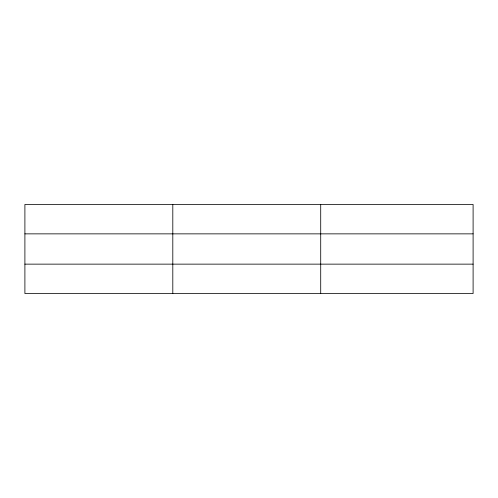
<?xml version="1.0" encoding="UTF-8"?>
<svg xmlns="http://www.w3.org/2000/svg" width="498" height="498" viewBox="0 0 498 498"><rect width="100%" height="100%" fill="white"/><g stroke="black" fill="none" stroke-linecap="round" stroke-linejoin="round"><path stroke-width="0.75" d="M172.806 204.466L172.806 293.534M320.712 204.466L320.712 293.534M473.1 233.861L473.1 204.466L24.9 204.466L24.9 293.534L473.1 293.534L473.1 233.861L24.9 233.861M24.9 264.139L473.1 264.139"/></g></svg>
